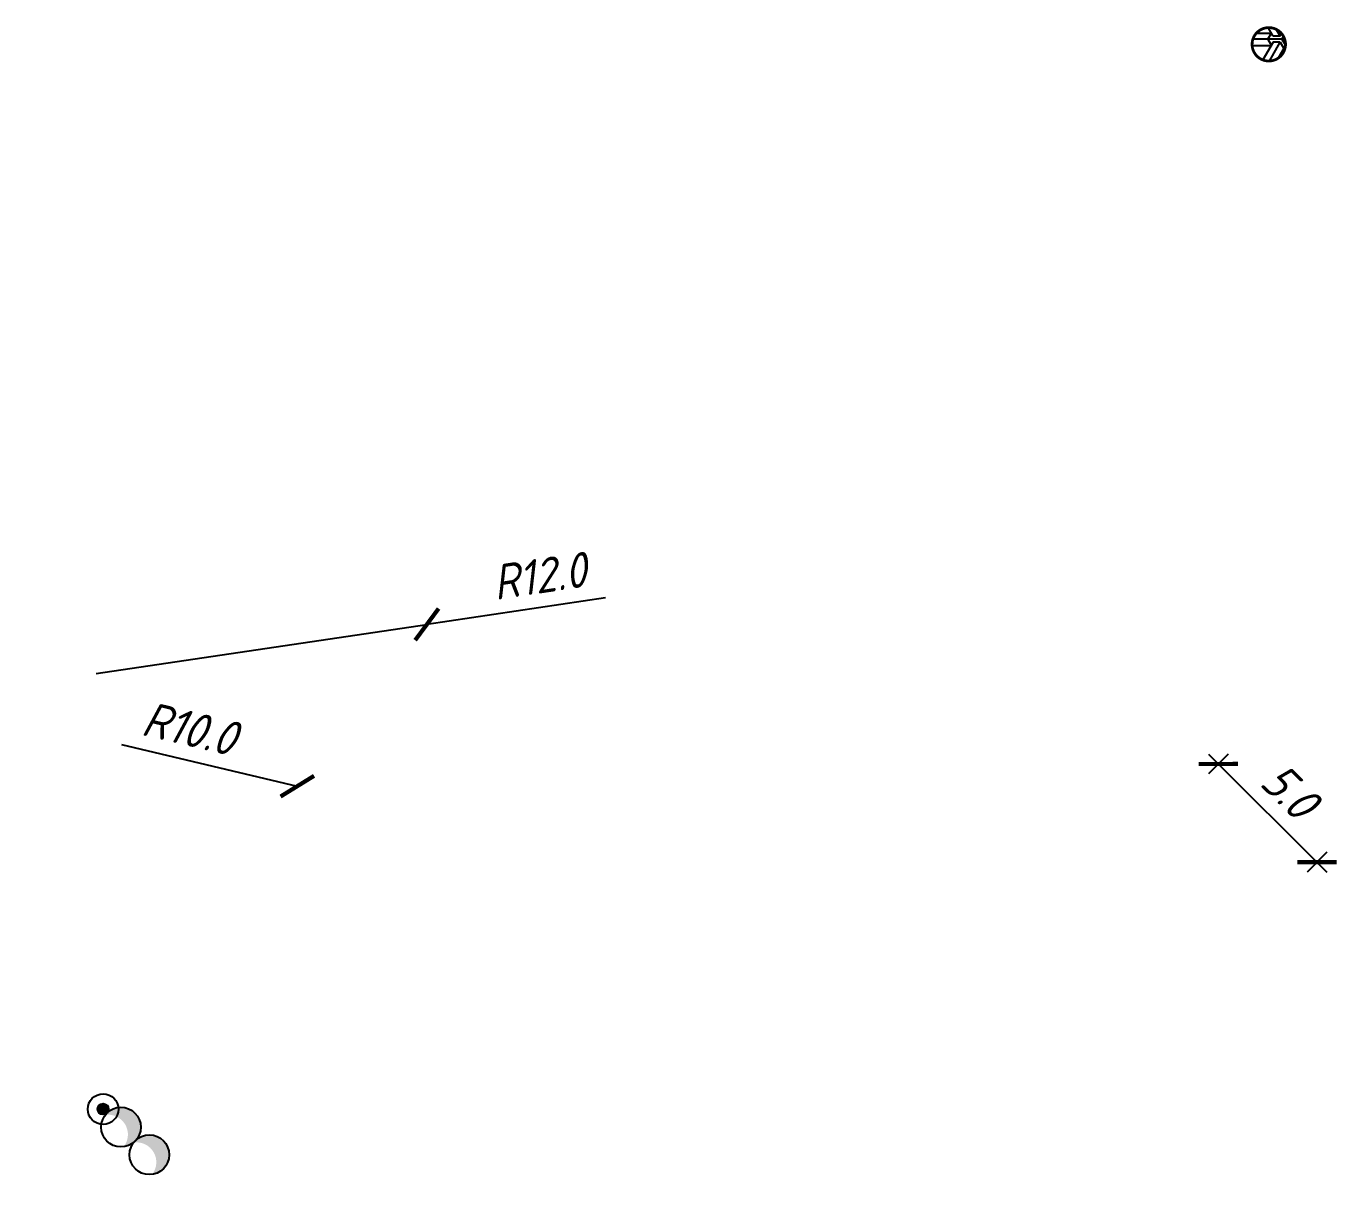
# Model space of a CAD drawing. Extents: x -2918 to -212, y 225 to 5715.
# Drawn here: x -1880.73 to -1833.69, y 1039.88 to 1081.4 of the extents above; entities that cross this region are included whole.
import ezdxf
from ezdxf.enums import TextEntityAlignment as Align

# ---------------------------------------------------------------- set-up
doc = ezdxf.new("R2010")
doc.units = 0
doc.layers.get('0').update_dxf_attribs({"linetype": 'CONTINUOUS'})
doc.layers.get('DEFPOINTS').update_dxf_attribs({"linetype": 'CONTINUOUS'})
for name, color, linetype in [('_МАФ_ВЕНТ__КОЖУХ', 12, 'CONTINUOUS'), ('БР_1000_300_150', 27, 'CONTINUOUS'), ('ДВ_ГП_П_МАФ', 20, 'CONTINUOUS'), ('ДВ_ГП_П_НО_СВЕТИЛЬНИК', 1, 'CONTINUOUS'), ('ДВ_ГП_П_НО_СВЕТИЛЬНИК_КОНТ', 80, 'CONTINUOUS'), ('ДВ_ГП_П_НО_ФУТЛЯР', 180, 'CONTINUOUS')]:
    doc.layers.add(name, color=color, linetype=linetype)
doc.styles.add('НО', font='isocpeur.ttf')
doc.styles.add('СПДС', font='isocpeur.ttf', dxfattribs={"width": 0.9, "oblique": 15})
doc.dimstyles.new('ДЕЛОВОЙ_ВЕКТОР', dxfattribs={"dimtxt": 1.25, "dimasz": 1, "dimexe": 0.5, "dimexo": 0, "dimgap": 0.5, "dimtad": 1, "dimdec": 1, "dimzin": 1, "dimtxsty": 'СПДС', "dimblk": 'ARCHTICK', "dimcen": 0, "dimdle": 0.5, "dimclrd": 150, "dimclre": 150, "dimclrt": 150, "dimazin": 3, "dimtfac": 1, "dimtdec": 1, "dimtmove": 0, "dimatfit": 3, "dimtolj": 1, "dimtzin": 9})

# ---------------------------------------------------------------- blocks, each defined once
blk = doc.blocks.new('_ARCHTICK')
at = {"color": 0, "linetype": 'BYBLOCK', "const_width": 0.15}
blk.add_lwpolyline([(-0.5, -0.5), (0.5, 0.5)], dxfattribs=at)
blk = doc.blocks.new('*D120')
at = {"color": 150}
for p, q in [((-1838.294, 1055.271), (-1834.043, 1051.039)), ((-1837.586, 1055.274), (-1838.292, 1054.564)), ((-1834.043, 1051.748), (-1834.75, 1051.038))]:
    blk.add_line(p, q, dxfattribs=at)
at = {"layer": 'DEFPOINTS', "color": 0}
for p in [(-1837.586, 1055.274), (-1834.043, 1051.748), (-1834.397, 1051.392)]:
    blk.add_point(p, dxfattribs=at)
at = {"color": 150}
for p, rotation in [((-1837.94, 1054.919), 135.1309192630172), ((-1834.397, 1051.392), 315.1309192630172)]:
    blk.add_blockref('_ARCHTICK', p, dxfattribs=dict(at, rotation=rotation))
at = {"color": 150, "insert": (-1835.375, 1053.953), "char_height": 1.25, "attachment_point": 5, "rotation": 315.1309, "style": 'СПДС'}
blk.add_mtext('\\A1;5.0', dxfattribs=at)
blk = doc.blocks.new('*U16')
at = {"layer": 'ДВ_ГП_П_НО_СВЕТИЛЬНИК'}
h = blk.add_hatch(color=256, dxfattribs=at)
h.dxf.hatch_style = 1
h.paths.add_polyline_path([(0, -0.395, 1), (0, 0.395, 1)])
at = {"layer": 'ДВ_ГП_П_НО_СВЕТИЛЬНИК_КОНТ', "linetype": 'CONTINUOUS'}
for points in [[(-4.664, -1.392, 0.445586), (-3.249, 0.181, -0.671828), (-5.791, 0.901, 0.622756)], [(-1.817, -1.392, 0.445586), (-0.402, 0.181, -0.671828), (-2.944, 0.901, 0.622756)]]:
    blk.add_hatch(color=256, dxfattribs=at).paths.add_polyline_path(points)
at = {"layer": 'ДВ_ГП_П_НО_СВЕТИЛЬНИК', "linetype": 'CONTINUOUS'}
for radius in [1.1, 0.395]:
    blk.add_circle((0, 0), radius, dxfattribs=at)
at = {"layer": 'ДВ_ГП_П_НО_СВЕТИЛЬНИК_КОНТ'}
for centre in [(-4.664, 0.031), (-1.817, 0.031)]:
    blk.add_circle(centre, 1.423, dxfattribs=at)
at = {"style": 'НО', "flags": 5}
blk.add_attdef('ТИП', (3.382, -4.372), '', height=2.5, dxfattribs=at)
at = {"layer": 'ДВ_ГП_П_НО_ФУТЛЯР', "style": 'НО', "flags": 4}
blk.add_attdef('ФИДЕР', text='', height=2.5, rotation=360, dxfattribs=at).set_placement((1.507, 2.073), align=Align.RIGHT)
blk.add_attdef('НОМЕР', (1.507, 2.073), '', height=2.5, rotation=360, dxfattribs=at)
blk = doc.blocks.new('*D232')
at = {"layer": 'DEFPOINTS', "color": 0}
for p in [(-1866.352, 1059.929), (-1878.221, 1058.161)]:
    blk.add_point(p, dxfattribs=at)
at = {"layer": 'БР_1000_300_150', "color": 150}
for p in [(-1859.938, 1060.885), (-1878.221, 1058.161)]:
    blk.add_line(p, (-1866.352, 1059.929), dxfattribs=at)
at = {"layer": 'БР_1000_300_150', "color": 150, "rotation": 188.4746494658731}
blk.add_blockref('_ARCHTICK', (-1866.352, 1059.929), dxfattribs=at)
at = {"layer": 'БР_1000_300_150', "color": 150, "insert": (-1862.321, 1061.667), "char_height": 1.25, "attachment_point": 5, "rotation": 8.4746, "style": 'СПДС'}
blk.add_mtext('\\A1;R12.0', dxfattribs=at)
blk = doc.blocks.new('*D233')
at = {"layer": 'DEFPOINTS', "color": 0}
for p in [(-1880.734, 1056.422), (-1871.003, 1054.121)]:
    blk.add_point(p, dxfattribs=at)
at = {"layer": 'БР_1000_300_150', "color": 150}
blk.add_line((-1877.314, 1055.613), (-1871.003, 1054.121), dxfattribs=at)
at = {"layer": 'БР_1000_300_150', "color": 150, "rotation": 346.6984389335187}
blk.add_blockref('_ARCHTICK', (-1871.003, 1054.121), dxfattribs=at)
at = {"layer": 'БР_1000_300_150', "color": 150, "insert": (-1874.873, 1056.192), "char_height": 1.25, "attachment_point": 5, "rotation": 346.6984, "style": 'СПДС'}
blk.add_mtext('\\A1;R10.0', dxfattribs=at)
blk = doc.blocks.new('ОГРАЖДЕНИЯ_ВЕНТИЛЯЦИОННЫХ_')
at = {"layer": '_МАФ_ВЕНТ__КОЖУХ'}
h = blk.add_hatch(dxfattribs=at)
h.set_pattern_fill('ESCHER', color=256, scale=0.05)
edge = h.paths.add_edge_path()
edge.add_arc((0, 0), 0.6, 0, 360)
at = {"layer": '_МАФ_ВЕНТ__КОЖУХ', "const_width": 0.1}
blk.add_lwpolyline([(0, -0.6, -1), (0, 0.6, -1)], format="xyb", close=True, dxfattribs=at)

msp = doc.modelspace()

# ---------------------------------------------------------------- block references
at = {"layer": 'ДВ_ГП_П_МАФ', "zscale": 7.46735527297754}
msp.add_blockref('ОГРАЖДЕНИЯ_ВЕНТИЛЯЦИОННЫХ_', (-1836.13, 1080.753), dxfattribs=at)
at = {"layer": 'ДВ_ГП_П_НО_СВЕТИЛЬНИК_КОНТ', "xscale": 0.5, "yscale": 0.5, "rotation": 135.7614401192134}
msp.add_blockref('*U16', (-1877.974, 1042.528), dxfattribs=at)

# ---------------------------------------------------------------- dimensions: what is measured, and where the dimension line sits
dim = msp.add_aligned_dim(p1=(-1837.586, 1055.274), p2=(-1834.043, 1051.748), distance=-0.502, dimstyle='ДЕЛОВОЙ_ВЕКТОР')
dim.commit()
dim.dimension.update_dxf_attribs({"geometry": '*D120', "text_midpoint": (-1835.375, 1053.953)})
at = {"layer": 'БР_1000_300_150'}
dim = msp.add_radius_dim(center=(-1878.221, 1058.161), mpoint=(-1866.352, 1059.929), dimstyle='ДЕЛОВОЙ_ВЕКТОР', dxfattribs=at)
dim.commit()
dim.dimension.update_dxf_attribs({"geometry": '*D232', "text_midpoint": (-1862.321, 1061.667)})
dim = msp.add_radius_dim(center=(-1880.734, 1056.422), mpoint=(-1871.003, 1054.121), dimstyle='ДЕЛОВОЙ_ВЕКТОР', dxfattribs=at)
dim.commit()
dim.dimension.update_dxf_attribs({"geometry": '*D233', "text_midpoint": (-1875.131, 1055.097), "dimtype": 164})

doc.saveas('drawing.dxf')
